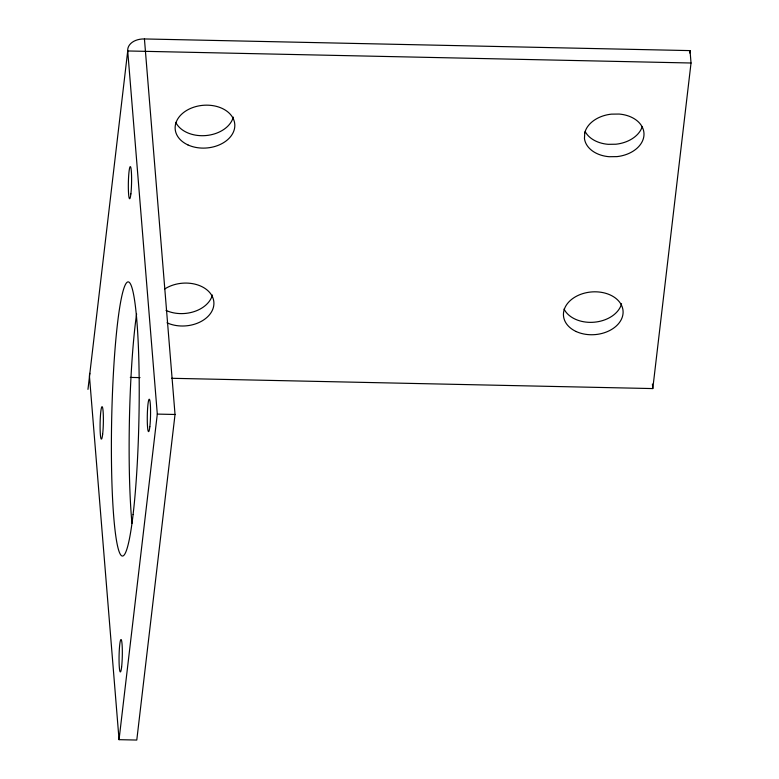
<?xml version="1.0" encoding="UTF-8"?>
<svg xmlns="http://www.w3.org/2000/svg" width="779" height="779" viewBox="0 0 779 779"><rect width="100%" height="100%" fill="white"/><g stroke="black" fill="none" stroke-linecap="round" stroke-linejoin="round"><path stroke-width="1.17" d="M87.969 389.373L127.717 50.966A17.82 12.318 6.7 0 1 144.436 38.95L690.028 50.606L691.031 63.002L652.792 388.575L171.604 378.292M144.436 38.95L175.032 414.477L136.783 740.05L119.051 739.67L157.3 414.097L127.717 50.966L691.031 63.002M689.746 53.021L690.028 50.606M130.288 377.416L140.016 377.62M157.3 414.097L175.032 414.477M652.422 384.066L652.792 388.575M119.051 739.67L89.478 376.539A17.82 12.318 6.7 0 1 89.819 373.345M131.963 523.342A137.104 13.623 -88.8 0 1 136.607 313.918M233.272 117.113A29.884 21.403 -4.7 0 1 206.133 135.536A29.884 21.403 -4.7 0 1 175.781 122.391M642.266 126.529A29.884 21.403 -4.7 0 1 615.926 144.222L608.136 144.319A29.884 21.403 -4.7 0 1 585.165 131.534M621.564 303.752A29.884 21.403 -4.7 0 1 594.416 322.185A29.884 21.403 -4.7 0 1 564.064 309.039M212.375 295.017A29.884 21.403 -4.7 0 1 166.015 310.412M164.836 288.921A29.884 21.403 -4.7 0 1 205.12 288.512A29.884 21.403 -4.7 0 1 206.99 317.374A29.884 21.403 -4.7 0 1 167.027 322.808M584.747 132.946L584.454 138.545A29.884 21.403 -4.7 0 0 609.149 156.715L616.929 156.618A29.884 21.403 -4.7 0 0 643.98 135.02A29.884 21.403 -4.7 0 0 619.178 114.055L611.398 114.143A29.884 21.403 -4.7 0 0 584.747 132.946M149.841 426.697A16.193 1.607 -88.8 0 0 149.646 399.724A16.193 1.607 -88.8 0 0 147.28 419.862A16.193 1.607 -88.8 0 0 149.841 426.697M102.653 434.176A16.193 1.607 -88.8 0 0 102.458 407.203A16.193 1.607 -88.8 0 0 100.092 427.34A16.193 1.607 -88.8 0 0 102.653 434.176M130.882 193.874A16.067 1.597 -88.8 0 0 130.687 167.105A16.067 1.597 -88.8 0 0 128.34 187.096A16.067 1.597 -88.8 0 0 130.882 193.874M133.092 514.549A137.104 13.623 -88.8 0 0 131.456 286.214A137.104 13.623 -88.8 0 0 111.426 456.728A137.104 13.623 -88.8 0 0 133.092 514.549M121.612 666.999A16.193 1.607 -88.8 0 0 121.417 640.026A16.193 1.607 -88.8 0 0 119.051 660.164A16.193 1.607 -88.8 0 0 121.612 666.999M187.924 144.913A29.884 21.403 -4.7 0 0 234.713 127.279A29.884 21.403 -4.7 0 0 192.286 107.736A29.884 21.403 -4.7 0 0 187.924 144.913M576.217 331.552A29.884 21.403 -4.7 0 0 622.996 313.918A29.884 21.403 -4.7 0 0 580.579 294.384A29.884 21.403 -4.7 0 0 576.217 331.552"/></g></svg>
